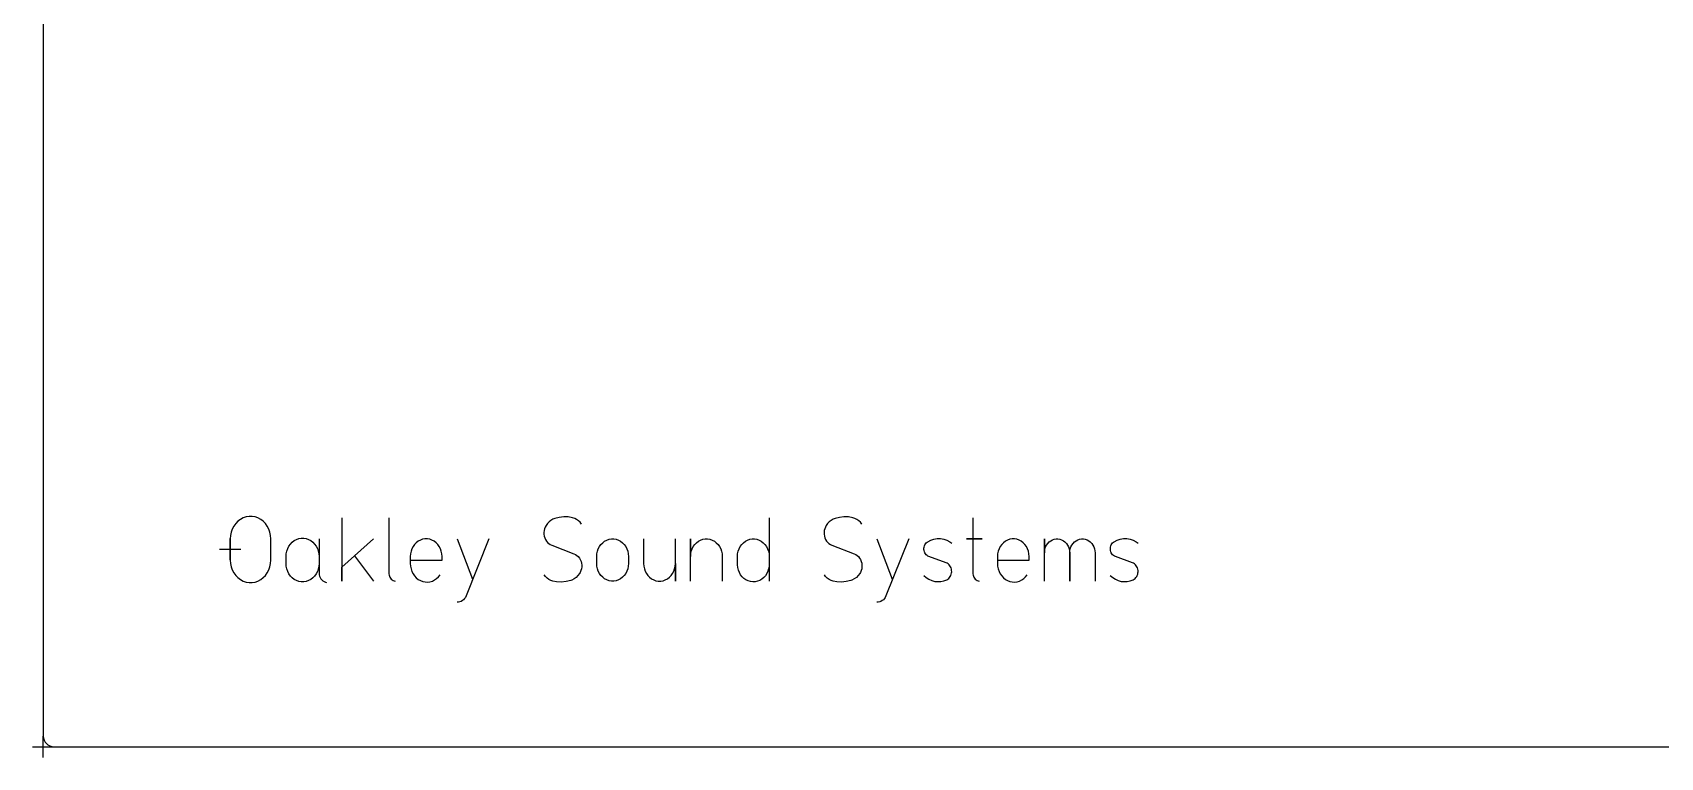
# Model space of a CAD drawing. Header units: millimetres. Extents: x -1 to 308, y -1 to 167.
# Drawn here: x -1 to 151.5, y -1 to 66.9 of the extents above; entities that cross this region are included whole.
import ezdxf

# ---------------------------------------------------------------- set-up
doc = ezdxf.new("R2010")
doc.units = ezdxf.units.MM
for name, color, linetype in [('Bezugspunkte', 1, 'CONTINUOUS'), ('Gravur', 7, 'CONTINUOUS'), ('Kontur', 7, 'CONTINUOUS')]:
    doc.layers.add(name, color=color, linetype=linetype)

msp = doc.modelspace()

# ---------------------------------------------------------------- linework, layer by layer
at = {"layer": 'Bezugspunkte', "color": 1, "linetype": 'CONTINUOUS'}
for p, q in [((16.522, 18.509), (18.522, 18.509)), ((17.522, 17.509), (17.522, 19.509)), ((-1, 0), (1, 0)), ((0, -1), (0, 1))]:
    msp.add_line(p, q, dxfattribs=at)
at = {"layer": 'Gravur', "color": 255, "linetype": 'CONTINUOUS'}
for p, q in [((18.728, 21.435), (18.472, 21.298)), ((19, 21.528), (18.728, 21.435)), ((19.281, 21.575), (19, 21.528)), ((19.565, 21.575), (19.281, 21.575)), ((19.846, 21.528), (19.565, 21.575)), ((20.118, 21.435), (19.846, 21.528)), ((20.373, 21.298), (20.118, 21.435)), ((27.976, 21.449), (27.976, 15.509)), ((32.372, 21.449), (32.372, 16.301)), ((47.935, 21.383), (47.74, 21.302)), ((48.344, 21.487), (47.935, 21.383)), ((47.935, 21.383), (47.935, 21.383)), ((48.763, 21.532), (48.344, 21.487)), ((49.183, 21.52), (48.763, 21.532)), ((49.598, 21.449), (49.183, 21.52)), ((49.792, 21.386), (49.598, 21.449)), ((49.598, 21.449), (49.598, 21.449)), ((49.975, 21.293), (49.792, 21.386)), ((68.012, 21.449), (68.012, 17.159)), ((74.19, 21.383), (73.995, 21.302)), ((74.599, 21.487), (74.19, 21.383)), ((74.19, 21.383), (74.19, 21.383)), ((75.018, 21.532), (74.599, 21.487)), ((75.438, 21.52), (75.018, 21.532)), ((75.853, 21.449), (75.438, 21.52)), ((76.046, 21.386), (75.853, 21.449)), ((75.853, 21.449), (75.853, 21.449)), ((76.23, 21.293), (76.046, 21.386)), ((87.079, 21.449), (87.079, 19.469)), ((17.607, 20.092), (17.544, 19.784)), ((17.71, 20.385), (17.607, 20.092)), ((17.852, 20.659), (17.71, 20.385)), ((18.03, 20.906), (17.852, 20.659)), ((18.238, 21.12), (18.03, 20.906)), ((18.472, 21.298), (18.238, 21.12)), ((20.608, 21.12), (20.373, 21.298)), ((20.816, 20.906), (20.608, 21.12)), ((20.993, 20.659), (20.816, 20.906)), ((21.136, 20.385), (20.993, 20.659)), ((21.239, 20.092), (21.136, 20.385)), ((21.302, 19.784), (21.239, 20.092)), ((46.92, 20.249), (46.901, 20.077)), ((46.901, 20.077), (46.904, 19.904)), ((46.904, 19.904), (46.93, 19.733)), ((46.96, 20.416), (46.92, 20.249)), ((47.021, 20.575), (46.96, 20.416)), ((47.103, 20.723), (47.021, 20.575)), ((47.236, 20.901), (47.103, 20.723)), ((47.388, 21.059), (47.236, 20.901)), ((47.557, 21.193), (47.388, 21.059)), ((47.74, 21.302), (47.557, 21.193)), ((50.145, 21.172), (49.975, 21.293)), ((50.297, 21.025), (50.145, 21.172)), ((50.43, 20.855), (50.297, 21.025)), ((73.174, 20.249), (73.156, 20.077)), ((73.156, 20.077), (73.159, 19.904)), ((73.159, 19.904), (73.185, 19.733)), ((73.215, 20.416), (73.174, 20.249)), ((73.276, 20.575), (73.215, 20.416)), ((73.358, 20.723), (73.276, 20.575)), ((73.49, 20.901), (73.358, 20.723)), ((73.642, 21.059), (73.49, 20.901)), ((73.812, 21.193), (73.642, 21.059)), ((73.995, 21.302), (73.812, 21.193)), ((76.4, 21.172), (76.23, 21.293)), ((76.552, 21.025), (76.4, 21.172)), ((76.684, 20.855), (76.552, 21.025)), ((17.544, 19.784), (17.522, 19.469)), ((17.522, 19.469), (17.522, 17.489)), ((21.324, 19.469), (21.302, 19.784)), ((21.324, 17.489), (21.324, 19.469)), ((22.766, 18.075), (22.818, 18.325)), ((22.818, 18.325), (22.902, 18.564)), ((22.902, 18.564), (23.017, 18.786)), ((23.017, 18.786), (23.161, 18.986)), ((23.161, 18.986), (23.331, 19.161)), ((23.331, 19.161), (23.521, 19.305)), ((23.521, 19.305), (23.729, 19.416)), ((23.729, 19.416), (23.95, 19.492)), ((23.95, 19.492), (24.178, 19.53)), ((24.178, 19.53), (24.409, 19.53)), ((24.409, 19.53), (24.637, 19.492)), ((24.637, 19.492), (24.858, 19.416)), ((24.858, 19.416), (25.066, 19.305)), ((25.066, 19.305), (25.257, 19.161)), ((25.257, 19.161), (25.426, 18.986)), ((25.426, 18.986), (25.57, 18.786)), ((25.57, 18.786), (25.685, 18.564)), ((25.685, 18.564), (25.77, 18.325)), ((25.77, 18.325), (25.821, 18.075)), ((25.838, 19.469), (25.838, 17.159)), ((27.976, 16.829), (30.946, 19.469)), ((30.946, 19.469), (29.164, 17.885)), ((34.457, 18.305), (34.408, 18.065)), ((34.538, 18.535), (34.457, 18.305)), ((34.65, 18.748), (34.538, 18.535)), ((34.788, 18.941), (34.65, 18.748)), ((34.951, 19.109), (34.788, 18.941)), ((35.134, 19.248), (34.951, 19.109)), ((35.334, 19.355), (35.134, 19.248)), ((35.546, 19.428), (35.334, 19.355)), ((35.766, 19.464), (35.546, 19.428)), ((35.987, 19.464), (35.766, 19.464)), ((36.207, 19.428), (35.987, 19.464)), ((36.419, 19.355), (36.207, 19.428)), ((36.619, 19.248), (36.419, 19.355)), ((36.803, 19.109), (36.619, 19.248)), ((36.966, 18.941), (36.803, 19.109)), ((37.103, 18.748), (36.966, 18.941)), ((37.215, 18.535), (37.103, 18.748)), ((37.296, 18.305), (37.215, 18.535)), ((37.345, 18.065), (37.296, 18.305)), ((38.787, 19.469), (40.213, 15.707)), ((41.757, 19.469), (39.619, 14.123)), ((46.93, 19.733), (46.978, 19.568)), ((46.978, 19.568), (47.047, 19.412)), ((47.047, 19.412), (47.135, 19.269)), ((47.135, 19.269), (47.24, 19.141)), ((47.24, 19.141), (47.361, 19.031)), ((47.361, 19.031), (47.494, 18.942)), ((47.494, 18.942), (47.638, 18.875)), ((47.638, 18.875), (47.638, 18.875)), ((47.638, 18.875), (49.717, 18.083)), ((51.871, 18.065), (51.921, 18.305)), ((51.921, 18.305), (52.002, 18.535)), ((52.002, 18.535), (52.114, 18.748)), ((52.114, 18.748), (52.251, 18.941)), ((52.251, 18.941), (52.414, 19.109)), ((52.414, 19.109), (52.598, 19.248)), ((52.598, 19.248), (52.798, 19.355)), ((52.798, 19.355), (53.01, 19.428)), ((53.01, 19.428), (53.23, 19.464)), ((53.23, 19.464), (53.451, 19.464)), ((53.451, 19.464), (53.671, 19.428)), ((53.671, 19.428), (53.883, 19.355)), ((53.883, 19.355), (54.083, 19.248)), ((54.083, 19.248), (54.266, 19.109)), ((54.266, 19.109), (54.429, 18.941)), ((54.429, 18.941), (54.567, 18.748)), ((54.567, 18.748), (54.679, 18.535)), ((54.679, 18.535), (54.76, 18.305)), ((54.76, 18.305), (54.809, 18.065)), ((56.251, 19.469), (56.251, 17.159)), ((59.221, 15.509), (59.221, 19.469)), ((60.646, 15.509), (60.646, 19.469)), ((60.646, 19.469), (60.646, 17.819)), ((60.663, 18.065), (60.712, 18.305)), ((60.712, 18.305), (60.793, 18.535)), ((60.793, 18.535), (60.905, 18.748)), ((60.905, 18.748), (61.042, 18.941)), ((61.042, 18.941), (61.205, 19.109)), ((61.205, 19.109), (61.389, 19.248)), ((61.389, 19.248), (61.589, 19.355)), ((61.589, 19.355), (61.801, 19.428)), ((61.801, 19.428), (62.021, 19.464)), ((62.021, 19.464), (62.242, 19.464)), ((62.242, 19.464), (62.462, 19.428)), ((62.462, 19.428), (62.674, 19.355)), ((62.674, 19.355), (62.874, 19.248)), ((62.874, 19.248), (63.058, 19.109)), ((63.058, 19.109), (63.22, 18.941)), ((63.22, 18.941), (63.358, 18.748)), ((63.358, 18.748), (63.47, 18.535)), ((63.47, 18.535), (63.551, 18.305)), ((63.551, 18.305), (63.6, 18.065)), ((65.058, 18.065), (65.108, 18.305)), ((65.108, 18.305), (65.189, 18.535)), ((65.189, 18.535), (65.3, 18.748)), ((65.3, 18.748), (65.438, 18.941)), ((65.438, 18.941), (65.601, 19.109)), ((65.601, 19.109), (65.785, 19.248)), ((65.785, 19.248), (65.984, 19.355)), ((65.984, 19.355), (66.197, 19.428)), ((66.197, 19.428), (66.416, 19.464)), ((66.416, 19.464), (66.638, 19.464)), ((66.638, 19.464), (66.857, 19.428)), ((66.857, 19.428), (67.07, 19.355)), ((67.07, 19.355), (67.27, 19.248)), ((67.27, 19.248), (67.453, 19.109)), ((67.453, 19.109), (67.616, 18.941)), ((67.616, 18.941), (67.754, 18.748)), ((67.754, 18.748), (67.865, 18.535)), ((67.865, 18.535), (67.946, 18.305)), ((67.946, 18.305), (67.996, 18.065)), ((73.185, 19.733), (73.233, 19.568)), ((73.233, 19.568), (73.301, 19.412)), ((73.301, 19.412), (73.39, 19.269)), ((73.39, 19.269), (73.495, 19.141)), ((73.495, 19.141), (73.615, 19.031)), ((73.615, 19.031), (73.749, 18.942)), ((73.749, 18.942), (73.893, 18.875)), ((73.893, 18.875), (73.893, 18.875)), ((73.893, 18.875), (75.972, 18.083)), ((78.11, 19.469), (79.536, 15.707)), ((81.08, 19.469), (78.942, 14.123)), ((82.513, 18.594), (82.527, 18.705)), ((82.513, 18.483), (82.513, 18.594)), ((82.528, 18.372), (82.513, 18.483)), ((82.527, 18.705), (82.556, 18.812)), ((82.557, 18.266), (82.528, 18.372)), ((82.556, 18.812), (82.598, 18.913)), ((82.598, 18.913), (82.654, 19.006)), ((82.654, 19.006), (82.721, 19.089)), ((82.721, 19.089), (82.798, 19.16)), ((82.798, 19.16), (82.862, 19.205)), ((82.862, 19.205), (83.142, 19.352)), ((83.142, 19.352), (83.438, 19.451)), ((83.438, 19.451), (83.743, 19.501)), ((83.743, 19.501), (84.053, 19.501)), ((84.053, 19.501), (84.359, 19.451)), ((84.359, 19.451), (84.655, 19.351)), ((84.655, 19.351), (84.934, 19.204)), ((84.934, 19.204), (85.119, 19.073)), ((87.97, 19.469), (86.485, 19.469)), ((86.485, 19.469), (87.079, 19.469)), ((87.079, 19.469), (87.97, 19.469)), ((87.079, 19.469), (87.079, 16.301)), ((89.462, 18.305), (89.412, 18.065)), ((89.543, 18.535), (89.462, 18.305)), ((89.654, 18.748), (89.543, 18.535)), ((89.792, 18.941), (89.654, 18.748)), ((89.955, 19.109), (89.792, 18.941)), ((90.139, 19.248), (89.955, 19.109)), ((90.338, 19.355), (90.139, 19.248)), ((90.551, 19.428), (90.338, 19.355)), ((90.77, 19.464), (90.551, 19.428)), ((90.992, 19.464), (90.77, 19.464)), ((91.211, 19.428), (90.992, 19.464)), ((91.424, 19.355), (91.211, 19.428)), ((91.624, 19.248), (91.424, 19.355)), ((91.807, 19.109), (91.624, 19.248)), ((91.97, 18.941), (91.807, 19.109)), ((92.108, 18.748), (91.97, 18.941)), ((92.219, 18.535), (92.108, 18.748)), ((92.3, 18.305), (92.219, 18.535)), ((92.35, 18.065), (92.3, 18.305)), ((93.792, 15.509), (93.792, 19.469)), ((93.792, 19.469), (93.792, 18.149)), ((93.792, 18.149), (93.805, 18.346)), ((93.805, 18.346), (93.845, 18.538)), ((93.845, 18.538), (93.91, 18.722)), ((93.91, 18.722), (93.998, 18.893)), ((93.998, 18.893), (94.108, 19.047)), ((94.108, 19.047), (94.239, 19.181)), ((94.239, 19.181), (94.386, 19.292)), ((94.386, 19.292), (94.546, 19.378)), ((94.546, 19.378), (94.715, 19.436)), ((94.715, 19.436), (94.891, 19.465)), ((94.891, 19.465), (95.069, 19.465)), ((95.069, 19.465), (95.244, 19.436)), ((95.244, 19.436), (95.413, 19.378)), ((95.413, 19.378), (95.574, 19.292)), ((95.574, 19.292), (95.72, 19.181)), ((95.72, 19.181), (95.851, 19.047)), ((95.851, 19.047), (95.962, 18.893)), ((95.962, 18.893), (96.05, 18.722)), ((96.05, 18.722), (96.115, 18.538)), ((96.115, 18.538), (96.154, 18.346)), ((96.154, 18.346), (96.168, 18.149)), ((96.168, 18.149), (96.181, 18.346)), ((96.181, 18.346), (96.221, 18.538)), ((96.221, 18.538), (96.286, 18.722)), ((96.286, 18.722), (96.374, 18.893)), ((96.374, 18.893), (96.484, 19.047)), ((96.484, 19.047), (96.615, 19.181)), ((96.615, 19.181), (96.762, 19.292)), ((96.762, 19.292), (96.922, 19.378)), ((96.922, 19.378), (97.091, 19.436)), ((97.091, 19.436), (97.267, 19.465)), ((97.267, 19.465), (97.445, 19.465)), ((97.445, 19.465), (97.62, 19.436)), ((97.62, 19.436), (97.789, 19.378)), ((97.789, 19.378), (97.95, 19.292)), ((97.95, 19.292), (98.096, 19.181)), ((98.096, 19.181), (98.227, 19.047)), ((98.227, 19.047), (98.338, 18.893)), ((98.338, 18.893), (98.426, 18.722)), ((98.426, 18.722), (98.491, 18.538)), ((98.491, 18.538), (98.53, 18.346)), ((98.53, 18.346), (98.544, 18.149)), ((99.976, 18.594), (99.991, 18.705)), ((99.976, 18.483), (99.976, 18.594)), ((99.992, 18.372), (99.976, 18.483)), ((99.991, 18.705), (100.02, 18.812)), ((100.021, 18.266), (99.992, 18.372)), ((100.02, 18.812), (100.062, 18.913)), ((100.062, 18.913), (100.118, 19.006)), ((100.118, 19.006), (100.184, 19.089)), ((100.184, 19.089), (100.262, 19.16)), ((100.262, 19.16), (100.326, 19.205)), ((100.326, 19.205), (100.606, 19.352)), ((100.606, 19.352), (100.902, 19.451)), ((100.902, 19.451), (101.207, 19.501)), ((101.207, 19.501), (101.516, 19.501)), ((101.516, 19.501), (101.822, 19.451)), ((101.822, 19.451), (102.118, 19.351)), ((102.118, 19.351), (102.397, 19.204)), ((102.397, 19.204), (102.583, 19.073)), ((17.522, 17.489), (17.544, 17.174)), ((17.544, 17.174), (17.607, 16.866)), ((17.607, 16.866), (17.71, 16.573)), ((21.136, 16.573), (21.239, 16.866)), ((21.239, 16.866), (21.302, 17.174)), ((21.302, 17.174), (21.324, 17.489)), ((22.749, 17.819), (22.766, 18.075)), ((22.749, 17.159), (22.749, 17.819)), ((22.766, 16.903), (22.749, 17.159)), ((22.818, 16.653), (22.766, 16.903)), ((25.821, 16.903), (25.77, 16.653)), ((25.821, 18.075), (25.838, 17.819)), ((25.838, 17.159), (25.821, 16.903)), ((25.838, 17.819), (25.838, 16.235)), ((27.976, 15.509), (27.976, 16.829)), ((29.164, 17.885), (30.946, 15.509)), ((34.408, 18.065), (34.392, 17.819)), ((34.392, 17.819), (34.392, 17.159)), ((34.392, 17.489), (37.362, 17.489)), ((34.392, 17.159), (34.408, 16.907)), ((34.408, 16.907), (34.457, 16.66)), ((37.362, 17.819), (37.345, 18.065)), ((37.362, 17.489), (37.362, 17.819)), ((49.717, 18.083), (49.864, 18.014)), ((49.864, 18.014), (50, 17.921)), ((50, 17.921), (50.124, 17.807)), ((50.124, 17.807), (50.23, 17.675)), ((50.23, 17.675), (50.318, 17.526)), ((50.318, 17.526), (50.385, 17.365)), ((50.385, 17.365), (50.431, 17.194)), ((50.451, 16.841), (50.427, 16.665)), ((50.431, 17.194), (50.452, 17.018)), ((50.452, 17.018), (50.451, 16.841)), ((51.855, 17.819), (51.871, 18.065)), ((51.855, 17.159), (51.855, 17.819)), ((51.871, 16.913), (51.855, 17.159)), ((51.921, 16.673), (51.871, 16.913)), ((54.809, 16.913), (54.76, 16.673)), ((54.809, 18.065), (54.825, 17.819)), ((54.825, 17.159), (54.809, 16.913)), ((54.825, 17.819), (54.825, 17.159)), ((56.251, 17.159), (56.267, 16.913)), ((56.267, 16.913), (56.317, 16.673)), ((59.155, 16.673), (59.205, 16.913)), ((59.205, 16.913), (59.221, 17.159)), ((59.221, 17.159), (59.221, 15.509)), ((60.646, 17.819), (60.663, 18.065)), ((63.6, 18.065), (63.616, 17.819)), ((63.616, 17.819), (63.616, 15.509)), ((65.042, 17.819), (65.058, 18.065)), ((65.042, 17.027), (65.042, 17.819)), ((65.067, 16.782), (65.042, 17.027)), ((65.042, 17.027), (65.042, 17.027)), ((65.126, 16.544), (65.067, 16.782)), ((68.004, 16.912), (67.963, 16.67)), ((67.996, 18.065), (68.012, 17.819)), ((68.012, 17.159), (68.004, 16.912)), ((68.012, 17.819), (68.012, 15.509)), ((75.972, 18.083), (76.119, 18.014)), ((76.119, 18.014), (76.255, 17.921)), ((76.255, 17.921), (76.378, 17.807)), ((76.378, 17.807), (76.485, 17.675)), ((76.485, 17.675), (76.573, 17.526)), ((76.573, 17.526), (76.639, 17.365)), ((76.639, 17.365), (76.685, 17.194)), ((76.706, 16.841), (76.682, 16.665)), ((76.685, 17.194), (76.707, 17.018)), ((76.707, 17.018), (76.706, 16.841)), ((82.6, 18.165), (82.557, 18.266)), ((82.657, 18.072), (82.6, 18.165)), ((82.724, 17.99), (82.657, 18.072)), ((82.802, 17.919), (82.724, 17.99)), ((82.888, 17.862), (82.802, 17.919)), ((82.981, 17.819), (82.888, 17.862)), ((84.585, 17.225), (82.981, 17.819)), ((84.685, 17.18), (84.585, 17.225)), ((84.779, 17.119), (84.685, 17.18)), ((84.864, 17.043), (84.779, 17.119)), ((84.937, 16.955), (84.864, 17.043)), ((85, 16.857), (84.937, 16.955)), ((85.049, 16.749), (85, 16.857)), ((89.412, 18.065), (89.396, 17.819)), ((89.396, 17.819), (89.396, 17.159)), ((89.396, 17.489), (92.366, 17.489)), ((89.396, 17.159), (89.412, 16.907)), ((89.412, 16.907), (89.462, 16.66)), ((92.366, 17.819), (92.35, 18.065)), ((92.366, 17.489), (92.366, 17.819)), ((96.168, 18.149), (96.168, 15.509)), ((96.168, 15.509), (96.168, 18.149)), ((98.544, 18.149), (98.544, 15.509)), ((100.064, 18.165), (100.021, 18.266)), ((100.12, 18.072), (100.064, 18.165)), ((100.188, 17.99), (100.12, 18.072)), ((100.265, 17.919), (100.188, 17.99)), ((100.352, 17.862), (100.265, 17.919)), ((100.444, 17.819), (100.352, 17.862)), ((102.048, 17.225), (100.444, 17.819)), ((102.149, 17.18), (102.048, 17.225)), ((102.243, 17.119), (102.149, 17.18)), ((102.327, 17.043), (102.243, 17.119)), ((102.401, 16.955), (102.327, 17.043)), ((102.464, 16.857), (102.401, 16.955)), ((102.513, 16.749), (102.464, 16.857)), ((17.71, 16.573), (17.852, 16.299)), ((17.852, 16.299), (18.03, 16.052)), ((18.03, 16.052), (18.238, 15.838)), ((18.238, 15.838), (18.472, 15.66)), ((18.472, 15.66), (18.728, 15.523)), ((18.728, 15.523), (19, 15.43)), ((19, 15.43), (19.281, 15.383)), ((19.281, 15.383), (19.565, 15.383)), ((19.565, 15.383), (19.846, 15.43)), ((19.846, 15.43), (20.118, 15.523)), ((20.118, 15.523), (20.373, 15.66)), ((20.373, 15.66), (20.608, 15.838)), ((20.608, 15.838), (20.816, 16.052)), ((20.816, 16.052), (20.993, 16.299)), ((20.993, 16.299), (21.136, 16.573)), ((22.902, 16.414), (22.818, 16.653)), ((23.017, 16.192), (22.902, 16.414)), ((23.161, 15.992), (23.017, 16.192)), ((23.331, 15.817), (23.161, 15.992)), ((23.521, 15.673), (23.331, 15.817)), ((23.729, 15.562), (23.521, 15.673)), ((23.95, 15.486), (23.729, 15.562)), ((24.178, 15.448), (23.95, 15.486)), ((24.409, 15.448), (24.178, 15.448)), ((24.637, 15.486), (24.409, 15.448)), ((24.858, 15.562), (24.637, 15.486)), ((25.066, 15.673), (24.858, 15.562)), ((25.257, 15.817), (25.066, 15.673)), ((25.426, 15.992), (25.257, 15.817)), ((25.57, 16.192), (25.426, 15.992)), ((25.685, 16.414), (25.57, 16.192)), ((25.77, 16.653), (25.685, 16.414)), ((25.838, 16.235), (25.859, 16.098)), ((25.859, 16.098), (25.897, 15.965)), ((25.897, 15.965), (25.952, 15.84)), ((25.952, 15.84), (26.023, 15.725)), ((26.023, 15.725), (26.108, 15.623)), ((26.108, 15.623), (26.205, 15.535)), ((26.205, 15.535), (26.313, 15.464)), ((26.313, 15.464), (26.429, 15.411)), ((26.429, 15.411), (26.551, 15.377)), ((32.372, 16.301), (32.379, 16.189)), ((32.379, 16.189), (32.4, 16.08)), ((32.4, 16.08), (32.434, 15.975)), ((32.434, 15.975), (32.481, 15.876)), ((32.481, 15.876), (32.54, 15.786)), ((32.54, 15.786), (32.61, 15.705)), ((32.61, 15.705), (32.689, 15.636)), ((32.689, 15.636), (32.775, 15.579)), ((32.775, 15.579), (32.869, 15.537)), ((32.869, 15.537), (32.966, 15.509)), ((34.457, 16.66), (34.538, 16.423)), ((34.538, 16.423), (34.65, 16.203)), ((34.65, 16.203), (34.789, 16.003)), ((34.789, 16.003), (34.953, 15.827)), ((34.953, 15.827), (35.138, 15.68)), ((35.138, 15.68), (35.34, 15.564)), ((35.34, 15.564), (35.556, 15.483)), ((35.556, 15.483), (35.779, 15.437)), ((35.779, 15.437), (36.007, 15.428)), ((36.007, 15.428), (36.234, 15.456)), ((36.234, 15.456), (36.454, 15.521)), ((36.454, 15.521), (36.663, 15.62)), ((36.663, 15.62), (36.858, 15.752)), ((36.858, 15.752), (37.032, 15.914)), ((37.032, 15.914), (37.183, 16.103)), ((47.045, 15.947), (46.925, 16.103)), ((47.199, 15.795), (47.045, 15.947)), ((47.371, 15.67), (47.199, 15.795)), ((47.559, 15.574), (47.371, 15.67)), ((47.757, 15.509), (47.559, 15.574)), ((48.081, 15.449), (47.757, 15.509)), ((48.531, 15.424), (48.081, 15.449)), ((48.98, 15.466), (48.531, 15.424)), ((49.42, 15.575), (48.98, 15.466)), ((49.514, 15.61), (49.42, 15.575)), ((49.729, 15.719), (49.514, 15.61)), ((49.925, 15.862), (49.729, 15.719)), ((50.1, 16.035), (49.925, 15.862)), ((50.251, 16.235), (50.1, 16.035)), ((50.309, 16.335), (50.251, 16.235)), ((50.379, 16.496), (50.309, 16.335)), ((50.427, 16.665), (50.379, 16.496)), ((52.002, 16.443), (51.921, 16.673)), ((52.114, 16.23), (52.002, 16.443)), ((52.251, 16.037), (52.114, 16.23)), ((52.414, 15.869), (52.251, 16.037)), ((52.598, 15.73), (52.414, 15.869)), ((52.798, 15.623), (52.598, 15.73)), ((53.01, 15.55), (52.798, 15.623)), ((53.23, 15.514), (53.01, 15.55)), ((53.451, 15.514), (53.23, 15.514)), ((53.671, 15.55), (53.451, 15.514)), ((53.883, 15.623), (53.671, 15.55)), ((54.083, 15.73), (53.883, 15.623)), ((54.266, 15.869), (54.083, 15.73)), ((54.429, 16.037), (54.266, 15.869)), ((54.567, 16.23), (54.429, 16.037)), ((54.679, 16.443), (54.567, 16.23)), ((54.76, 16.673), (54.679, 16.443)), ((56.317, 16.673), (56.398, 16.443)), ((56.398, 16.443), (56.509, 16.23)), ((56.509, 16.23), (56.647, 16.037)), ((56.647, 16.037), (56.81, 15.869)), ((56.81, 15.869), (56.993, 15.73)), ((56.993, 15.73), (57.193, 15.623)), ((57.193, 15.623), (57.406, 15.55)), ((57.406, 15.55), (57.625, 15.514)), ((57.625, 15.514), (57.847, 15.514)), ((57.847, 15.514), (58.066, 15.55)), ((58.066, 15.55), (58.279, 15.623)), ((58.279, 15.623), (58.478, 15.73)), ((58.478, 15.73), (58.662, 15.869)), ((58.662, 15.869), (58.825, 16.037)), ((58.825, 16.037), (58.963, 16.23)), ((58.963, 16.23), (59.074, 16.443)), ((59.074, 16.443), (59.155, 16.673)), ((65.215, 16.318), (65.126, 16.544)), ((65.334, 16.109), (65.215, 16.318)), ((65.479, 15.922), (65.334, 16.109)), ((65.648, 15.762), (65.479, 15.922)), ((65.836, 15.631), (65.648, 15.762)), ((66.04, 15.533), (65.836, 15.631)), ((66.254, 15.47), (66.04, 15.533)), ((66.476, 15.443), (66.254, 15.47)), ((66.697, 15.453), (66.476, 15.443)), ((66.916, 15.499), (66.697, 15.453)), ((67.125, 15.581), (66.916, 15.499)), ((67.321, 15.697), (67.125, 15.581)), ((67.499, 15.844), (67.321, 15.697)), ((67.656, 16.019), (67.499, 15.844)), ((67.787, 16.218), (67.656, 16.019)), ((67.891, 16.437), (67.787, 16.218)), ((67.963, 16.67), (67.891, 16.437)), ((73.3, 15.947), (73.18, 16.103)), ((73.453, 15.795), (73.3, 15.947)), ((73.626, 15.67), (73.453, 15.795)), ((73.813, 15.574), (73.626, 15.67)), ((74.011, 15.509), (73.813, 15.574)), ((74.335, 15.449), (74.011, 15.509)), ((74.785, 15.424), (74.335, 15.449)), ((75.235, 15.466), (74.785, 15.424)), ((75.675, 15.575), (75.235, 15.466)), ((75.769, 15.61), (75.675, 15.575)), ((75.983, 15.719), (75.769, 15.61)), ((76.18, 15.862), (75.983, 15.719)), ((76.355, 16.035), (76.18, 15.862)), ((76.506, 16.235), (76.355, 16.035)), ((76.564, 16.335), (76.506, 16.235)), ((76.634, 16.496), (76.564, 16.335)), ((76.682, 16.665), (76.634, 16.496)), ((82.506, 16.037), (82.732, 15.842)), ((82.732, 15.842), (82.979, 15.684)), ((82.979, 15.684), (83.245, 15.567)), ((83.245, 15.567), (83.523, 15.493)), ((83.523, 15.493), (83.808, 15.463)), ((83.808, 15.463), (84.093, 15.478)), ((84.093, 15.478), (84.374, 15.538)), ((84.374, 15.538), (84.644, 15.641)), ((84.644, 15.641), (84.74, 15.696)), ((84.644, 15.641), (84.644, 15.641)), ((84.74, 15.696), (84.829, 15.765)), ((84.829, 15.765), (84.909, 15.848)), ((84.909, 15.848), (84.976, 15.943)), ((84.976, 15.943), (85.03, 16.047)), ((85.03, 16.047), (85.072, 16.159)), ((85.084, 16.635), (85.049, 16.749)), ((85.072, 16.159), (85.098, 16.276)), ((85.104, 16.516), (85.084, 16.635)), ((85.098, 16.276), (85.108, 16.396)), ((85.108, 16.396), (85.104, 16.516)), ((87.079, 16.301), (87.087, 16.189)), ((87.087, 16.189), (87.107, 16.08)), ((87.107, 16.08), (87.142, 15.975)), ((87.142, 15.975), (87.188, 15.876)), ((87.188, 15.876), (87.248, 15.786)), ((87.248, 15.786), (87.317, 15.705)), ((87.317, 15.705), (87.396, 15.636)), ((87.396, 15.636), (87.483, 15.579)), ((87.483, 15.579), (87.576, 15.537)), ((87.576, 15.537), (87.673, 15.509)), ((89.462, 16.66), (89.543, 16.423)), ((89.543, 16.423), (89.654, 16.203)), ((89.654, 16.203), (89.793, 16.003)), ((89.793, 16.003), (89.958, 15.827)), ((89.958, 15.827), (90.142, 15.68)), ((90.142, 15.68), (90.345, 15.564)), ((90.345, 15.564), (90.561, 15.483)), ((90.561, 15.483), (90.784, 15.437)), ((90.784, 15.437), (91.012, 15.428)), ((91.012, 15.428), (91.238, 15.456)), ((91.238, 15.456), (91.458, 15.521)), ((91.458, 15.521), (91.668, 15.62)), ((91.668, 15.62), (91.862, 15.752)), ((91.862, 15.752), (92.037, 15.914)), ((92.037, 15.914), (92.188, 16.103)), ((99.969, 16.037), (100.195, 15.842)), ((100.195, 15.842), (100.443, 15.684)), ((100.443, 15.684), (100.709, 15.567)), ((100.709, 15.567), (100.986, 15.493)), ((100.986, 15.493), (101.272, 15.463)), ((101.272, 15.463), (101.557, 15.478)), ((101.557, 15.478), (101.838, 15.538)), ((101.838, 15.538), (102.108, 15.641)), ((102.108, 15.641), (102.204, 15.696)), ((102.108, 15.641), (102.108, 15.641)), ((102.204, 15.696), (102.293, 15.765)), ((102.293, 15.765), (102.372, 15.848)), ((102.372, 15.848), (102.44, 15.943)), ((102.44, 15.943), (102.494, 16.047)), ((102.494, 16.047), (102.535, 16.159)), ((102.548, 16.635), (102.513, 16.749)), ((102.535, 16.159), (102.561, 16.276)), ((102.568, 16.516), (102.548, 16.635)), ((102.561, 16.276), (102.572, 16.396)), ((102.572, 16.396), (102.568, 16.516)), ((39.386, 13.773), (39.28, 13.686)), ((39.478, 13.877), (39.386, 13.773)), ((39.557, 13.994), (39.478, 13.877)), ((39.619, 14.123), (39.557, 13.994)), ((78.709, 13.773), (78.603, 13.686)), ((78.801, 13.877), (78.709, 13.773)), ((78.88, 13.994), (78.801, 13.877)), ((78.942, 14.123), (78.88, 13.994)), ((38.911, 13.537), (38.787, 13.529)), ((39.041, 13.566), (38.911, 13.537)), ((39.164, 13.616), (39.041, 13.566)), ((39.28, 13.686), (39.164, 13.616)), ((78.234, 13.537), (78.11, 13.529)), ((78.364, 13.566), (78.234, 13.537)), ((78.487, 13.616), (78.364, 13.566)), ((78.603, 13.686), (78.487, 13.616))]:
    msp.add_line(p, q, dxfattribs=at)
at = {"layer": 'Kontur', "color": 7, "linetype": 'CONTINUOUS'}
for p, q in [((0, 166), (0, 1)), ((1, 0), (307, 0))]:
    msp.add_line(p, q, dxfattribs=at)
msp.add_arc((1, 1), 1, 180, 270, dxfattribs=at)

doc.saveas('drawing.dxf')
